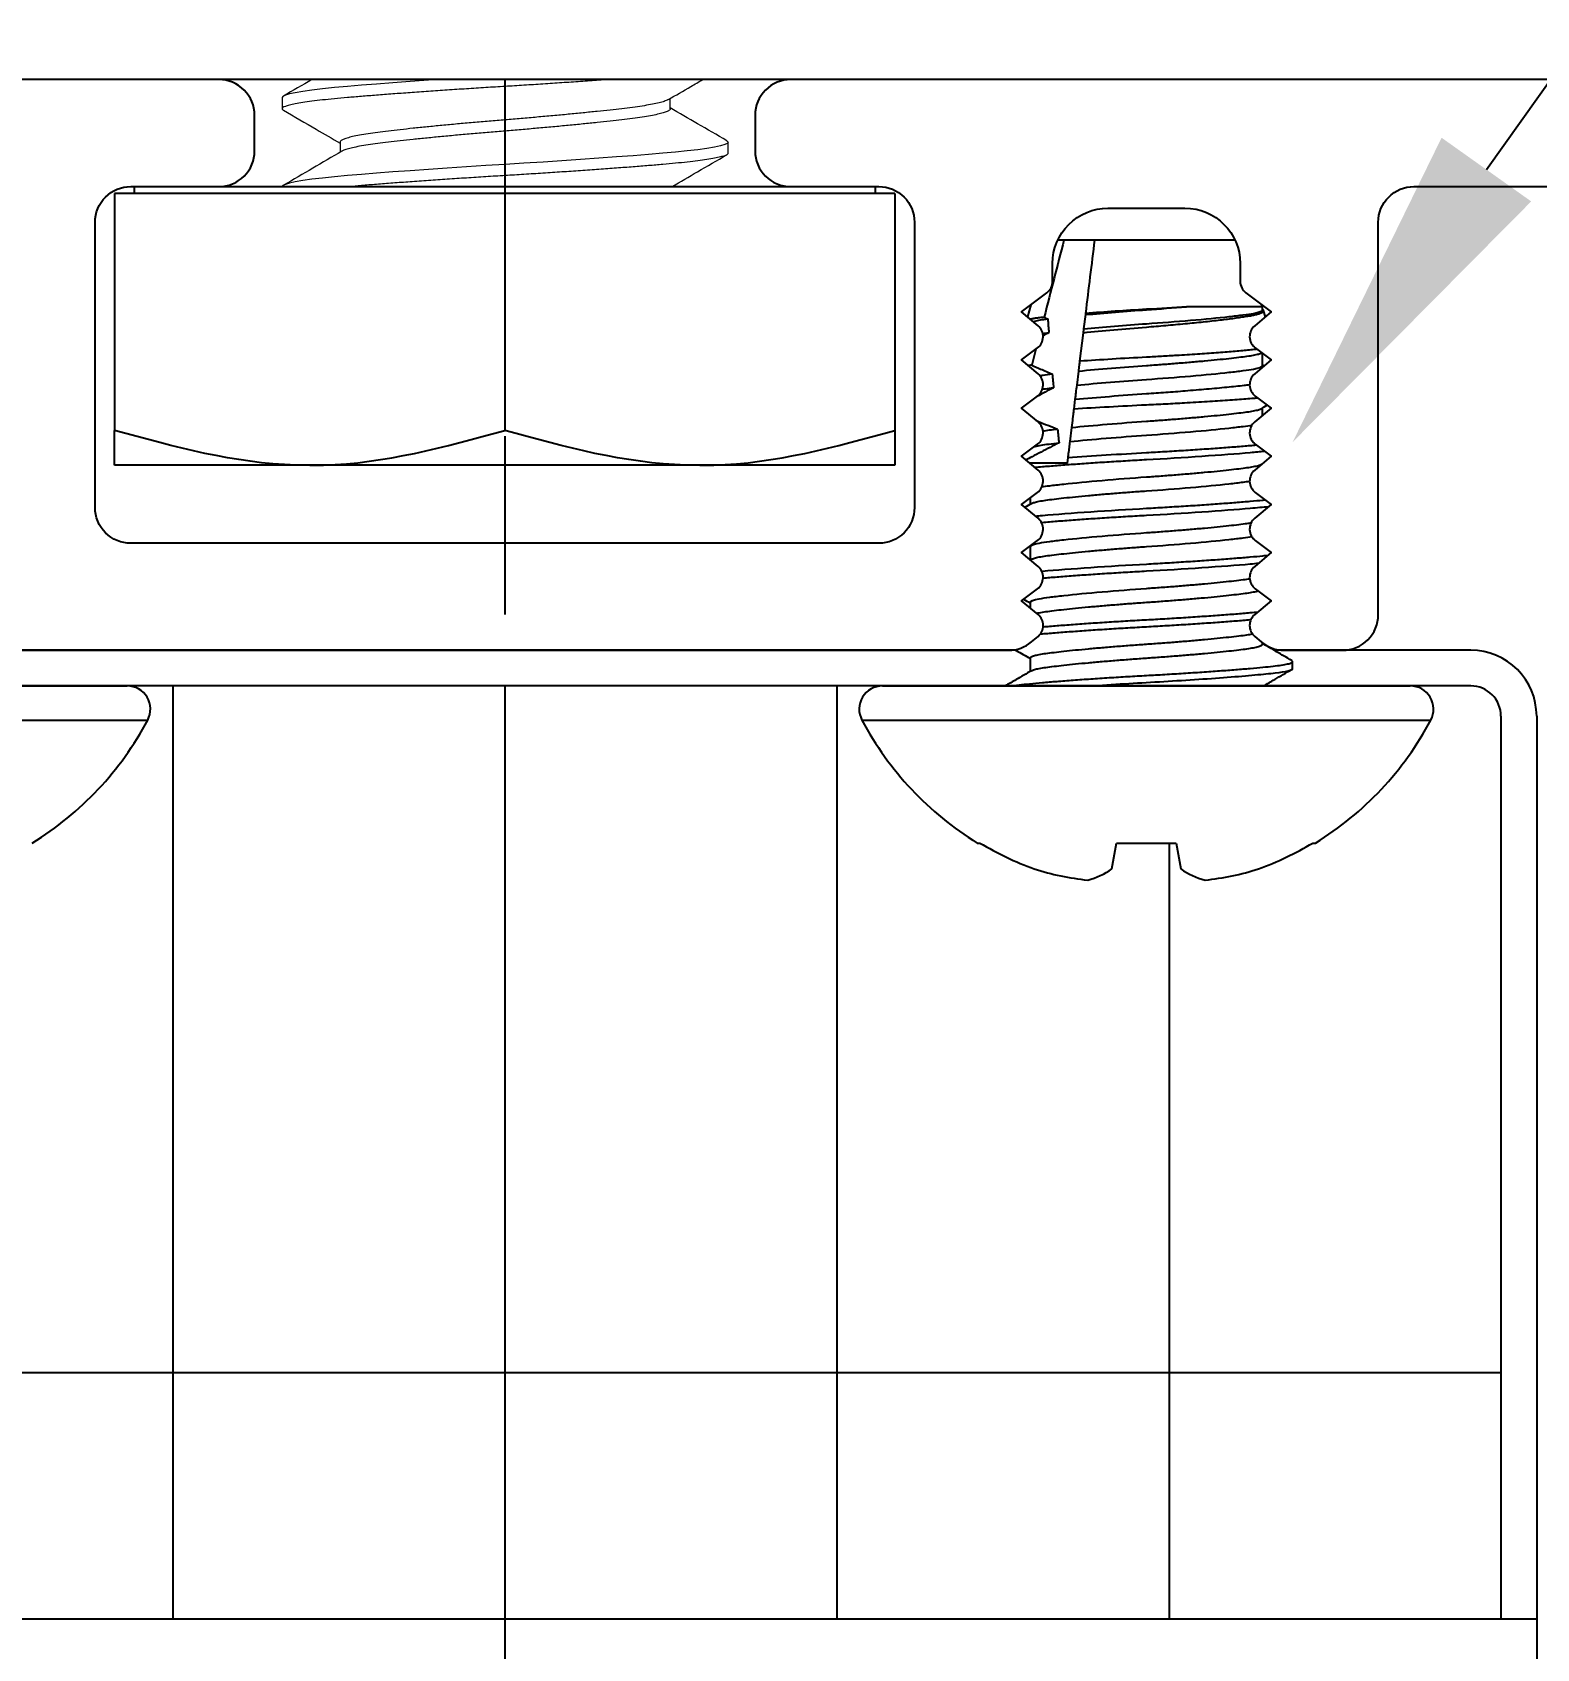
# Model space of a CAD drawing. Extents: x -5.7 to 6.1, y -1.2 to 8.2.
# Drawn here: x -0.265 to 0.578, y 2.747 to 3.653 of the extents above; entities that cross this region are included whole.
import ezdxf
from ezdxf import colors
from ezdxf.entities.mleader import LeaderData, LeaderLine
from ezdxf.math import Vec2, Vec3

# ---------------------------------------------------------------- set-up
doc = ezdxf.new("R2010")
doc.units = 0
doc.header["$LTSCALE"] = 0.5
doc.header["$MEASUREMENT"] = 0
doc.linetypes.add('PHANTOM', pattern=[0.5, 0.25, -0.05, 0.05, -0.05, 0.05, -0.05])
doc.linetypes.add('SLD-Solid', pattern=[0])
for name, color, linetype in [('Brackets', 181, 'CONTINUOUS'), ('Driver', 210, 'CONTINUOUS'), ('FAB DWG', 221, 'CONTINUOUS'), ('Hardware', 242, 'CONTINUOUS'), ('Housing', 150, 'CONTINUOUS')]:
    doc.layers.add(name, color=color, linetype=linetype)
doc.layers.add('Construction', color=60, linetype='PHANTOM', plot=False)
doc.styles.add('LSAD_Standard', font='arial.ttf')

msp = doc.modelspace()

# ---------------------------------------------------------------- linework, layer by layer
at = {"layer": 'Brackets', "linetype": 'Continuous', "transparency": 16777216}
msp.add_line((1.68, 3.62651), (-1.4322, 3.62651), dxfattribs=at)
at = {"layer": 'Construction', "ltscale": 0.5, "transparency": 16777216}
msp.add_line((0, 3.62651), (0, 0), dxfattribs=at)
at = {"layer": 'Driver', "transparency": 16777216}
for p, q in [((0.28647, 3.30651), (-0.28809, 3.30651)), ((0.5415, 3.30651), (0.43129, 3.30651)), ((0.5415, 3.28651), (-0.5415, 3.28651)), ((-0.1862, 3.28651), (-0.1862, 2.76321)), ((0, 3.28651), (0, 2.76321)), ((0.1862, 3.28651), (0.1862, 2.76321)), ((0.5585, 3.26951), (0.5585, 2.76321)), ((0.5785, 3.26951), (0.5785, 2.34351)), ((0.3724, 3.19839), (0.3724, 2.76321)), ((0.5585, 2.90121), (-0.5585, 2.90121)), ((0.5785, 2.76321), (-0.5785, 2.76321))]:
    msp.add_line(p, q, dxfattribs=at)
for radius in [0.037, 0.017]:
    msp.add_arc((0.5415, 3.26951), radius, 0, 90, dxfattribs=at)
at = {"layer": 'Hardware', "linetype": 'SLD-Solid', "lineweight": 15, "transparency": 16777216}
for p, q in [((-0.04286, 3.62614), (-0.05313, 3.62542)), ((-0.03752, 3.62651), (-0.04286, 3.62614)), ((-0.12439, 3.61708), (-0.12484, 3.61643)), ((-0.12302, 3.61776), (-0.12439, 3.61708)), ((-0.12071, 3.61846), (-0.12302, 3.61776)), ((-0.11747, 3.61917), (-0.12071, 3.61846)), ((-0.11325, 3.61989), (-0.11747, 3.61917)), ((-0.10813, 3.62062), (-0.11325, 3.61989)), ((-0.10219, 3.62133), (-0.10813, 3.62062)), ((-0.09553, 3.62202), (-0.10219, 3.62133)), ((-0.08823, 3.62268), (-0.09553, 3.62202)), ((-0.08042, 3.62333), (-0.08823, 3.62268)), ((-0.07191, 3.62401), (-0.08042, 3.62333)), ((-0.06279, 3.62471), (-0.07191, 3.62401)), ((-0.05313, 3.62542), (-0.06279, 3.62471)), ((-0.12484, 3.61643), (-0.12484, 3.61018)), ((-0.12484, 3.61643), (-0.12484, 3.61643)), ((0.09269, 3.61018), (0.09269, 3.61587)), ((-0.09236, 3.59143), (-0.09236, 3.58574)), ((0.12327, 3.59008), (0.12088, 3.58937)), ((0.12469, 3.59077), (0.12327, 3.59008)), ((0.12434, 3.59227), (0.12471, 3.59208)), ((0.12516, 3.59143), (0.12469, 3.59077)), ((0.12471, 3.59208), (0.12516, 3.59143)), ((0.12516, 3.58518), (0.12516, 3.59143)), ((0.03201, 3.58096), (0.02141, 3.58026)), ((0.04243, 3.58167), (0.03201, 3.58096)), ((0.05273, 3.58239), (0.04243, 3.58167)), ((0.0626, 3.58312), (0.05273, 3.58239)), ((0.07192, 3.58383), (0.0626, 3.58312)), ((0.08059, 3.58452), (0.07192, 3.58383)), ((0.08855, 3.58518), (0.08059, 3.58452)), ((0.09572, 3.58583), (0.08855, 3.58518)), ((0.10229, 3.58651), (0.09572, 3.58583)), ((0.10815, 3.58721), (0.10229, 3.58651)), ((0.11323, 3.58792), (0.10815, 3.58721)), ((0.11753, 3.58864), (0.11323, 3.58792)), ((0.12088, 3.58937), (0.11753, 3.58864)), ((-0.10219, 3.57133), (-0.10813, 3.57062)), ((-0.09553, 3.57202), (-0.10219, 3.57133)), ((-0.08823, 3.57268), (-0.09553, 3.57202)), ((-0.08042, 3.57333), (-0.08823, 3.57268)), ((-0.07191, 3.57401), (-0.08042, 3.57333)), ((-0.06279, 3.57471), (-0.07191, 3.57401)), ((-0.05313, 3.57542), (-0.06279, 3.57471)), ((-0.04286, 3.57614), (-0.05313, 3.57542)), ((-0.03226, 3.57687), (-0.04286, 3.57614)), ((-0.02148, 3.57758), (-0.03226, 3.57687)), ((-0.01063, 3.57827), (-0.02148, 3.57758)), ((0.00016, 3.57893), (-0.01063, 3.57827)), ((0.01075, 3.57958), (0.00016, 3.57893)), ((0.02141, 3.58026), (0.01075, 3.57958)), ((-0.12484, 3.56643), (-0.12484, 3.56643)), ((-0.12439, 3.56708), (-0.12479, 3.56651)), ((-0.12302, 3.56776), (-0.12439, 3.56708)), ((-0.12071, 3.56846), (-0.12302, 3.56776)), ((-0.11747, 3.56917), (-0.12071, 3.56846)), ((-0.11325, 3.56989), (-0.11747, 3.56917)), ((-0.10813, 3.57062), (-0.11325, 3.56989))]:
    msp.add_line(p, q, dxfattribs=at)
at = {"layer": 'Hardware', "linetype": 'Continuous', "lineweight": 25, "transparency": 16777216}
for p, q in [((-0.21875, 3.5626), (-0.21875, 3.42979)), ((0, 3.5626), (-0.21875, 3.5626)), ((-0.20781, 3.56651), (-0.20781, 3.5626)), ((-0.20781, 3.56651), (0.20781, 3.56651)), ((0, 3.5626), (0, 3.42979)), ((0.21875, 3.5626), (0, 3.5626)), ((0.20781, 3.5626), (0.20781, 3.56651)), ((0.21875, 3.5626), (0.21875, 3.42979)), ((0.31348, 3.53651), (0.31001, 3.53651)), ((0.33078, 3.53651), (0.31348, 3.53651)), ((0.40937, 3.53651), (0.33078, 3.53651)), ((0.2949, 3.50021), (0.293, 3.49351)), ((0.42477, 3.49917), (0.38225, 3.49917)), ((0.42477, 3.49917), (0.42448, 3.50021)), ((0.42477, 3.49745), (0.42477, 3.49917)), ((0.32468, 3.4868), (0.32565, 3.4947)), ((0.42638, 3.49351), (0.42535, 3.49712)), ((0.32244, 3.46857), (0.32441, 3.48458)), ((0.29777, 3.47537), (0.29546, 3.46638)), ((0.42477, 3.4662), (0.42477, 3.47299)), ((0.3208, 3.45517), (0.32177, 3.46308)), ((0.31915, 3.44175), (0.31983, 3.44729)), ((0.42477, 3.43816), (0.42477, 3.4424)), ((0.31691, 3.42353), (0.31788, 3.43144)), ((-0.10938, 3.41026), (-0.21875, 3.41026)), ((0.10937, 3.41026), (-0.10938, 3.41026)), ((0.21875, 3.41026), (0.10937, 3.41026)), ((0.31544, 3.41151), (0.29419, 3.41151)), ((0.31544, 3.41151), (0.31581, 3.41455)), ((0.2946, 3.39199), (0.2946, 3.38843)), ((0.2946, 3.36463), (0.2946, 3.35718)), ((0.2946, 3.33338), (0.2946, 3.33016)), ((0.42477, 3.30995), (0.42477, 3.31065)), ((0.2946, 3.30213), (0.2946, 3.29468)), ((0.44169, 3.29627), (0.44169, 3.30018)), ((-0.50764, 3.28651), (-0.21173, 3.28651)), ((0.21173, 3.28651), (0.50764, 3.28651)), ((-0.51916, 3.26734), (-0.20021, 3.26734)), ((0.20021, 3.26734), (0.51916, 3.26734)), ((0.26489, 3.19839), (0.26638, 3.19839)), ((0.34041, 3.18391), (0.34296, 3.19839)), ((0.34296, 3.19839), (0.37641, 3.19839)), ((0.37641, 3.19839), (0.37897, 3.18391)), ((0.453, 3.19839), (0.45449, 3.19839))]:
    msp.add_line(p, q, dxfattribs=at)
for centre, radius, start, end in [((-0.21173, 3.27346), 0.01304, 332.00623, 90), ((0.21173, 3.27346), 0.01304, 90, 207.99377), ((0.50764, 3.27346), 0.01304, 332.00623, 90), ((-0.35969, 3.35211), 0.1806, 301.6613, 332.00623), ((0.35969, 3.35211), 0.1806, 207.99377, 238.3387), ((0.35969, 3.35211), 0.1806, 301.6613, 332.00623), ((0.35924, 3.35436), 0.18152, 239.22905, 249.88131), ((0.36013, 3.35436), 0.18152, 290.11869, 300.77095), ((0.34275, 3.32794), 0.15118, 252.30821, 263.93895), ((0.31577, 3.21926), 0.04309, 284.80759, 304.86797), ((0.4036, 3.21926), 0.04309, 235.13203, 255.19241), ((0.37663, 3.32794), 0.15118, 276.06105, 287.69179)]:
    msp.add_arc(centre, radius, start, end, dxfattribs=at)
for start_param, end_param in [(5.267834, 5.285097), (5.338078, 5.356179), (5.412021, 5.431208)]:
    msp.add_ellipse((0.35969, 3.7719), major_axis=(0, -0.53008), ratio=0.122785, start_param=start_param, end_param=end_param, dxfattribs=at)
at = {"layer": 'Hardware', "linetype": 'SLD-Solid', "lineweight": 15, "transparency": 16777216}
for points, knots in [([(0.05775, 3.62651), (0.0561, 3.62639), (0.05109, 3.62602), (0.04256, 3.62542), (0.03207, 3.62471), (0.02147, 3.62401), (0.01081, 3.62333), (0.0001, 3.62268), (-0.01069, 3.62202), (-0.02154, 3.62133), (-0.03233, 3.62062), (-0.04292, 3.61989), (-0.05313, 3.61917), (-0.06285, 3.61846), (-0.07198, 3.61776), (-0.08048, 3.61708), (-0.08838, 3.61643), (-0.09568, 3.61577), (-0.10235, 3.61508), (-0.10828, 3.61437), (-0.1134, 3.61364), (-0.1176, 3.61292), (-0.12086, 3.61221), (-0.12316, 3.61151), (-0.12455, 3.61083), (-0.12495, 3.61017), (-0.12476, 3.60969), (-0.12415, 3.6094), (-0.12402, 3.60935)], [0.3360412, 0.3360412, 0.3360412, 0.3360412, 0.3498061, 0.3772268, 0.4041018, 0.4308178, 0.4572763, 0.4833841, 0.5099698, 0.5369173, 0.5641282, 0.5914981, 0.6189188, 0.6457938, 0.6725099, 0.6989683, 0.7250761, 0.7516618, 0.7786093, 0.8058202, 0.8331901, 0.8606109, 0.8874858, 0.9142019, 0.9406603, 0.9667681, 0.9933538, 1, 1, 1, 1]), ([(0.09169, 3.61529), (0.0959, 3.61775), (0.10231, 3.62149), (0.10873, 3.62522), (0.11094, 3.62651)], [0, 0, 0, 0, 0.386003, 0.5881312, 0.5881312, 0.5881312, 0.5881312]), ([(-0.12411, 3.60935), (-0.11797, 3.60578), (-0.10738, 3.59963), (-0.0968, 3.59346), (-0.09236, 3.59087)], [0, 0, 0, 0, 0.580128, 1, 1, 1, 1]), ([(0.09158, 3.61529), (0.09139, 3.61516), (0.09079, 3.61478), (0.08884, 3.61411), (0.08579, 3.61331), (0.08185, 3.61249), (0.07714, 3.6117), (0.07173, 3.61092), (0.06569, 3.61018), (0.05903, 3.60944), (0.05177, 3.60866), (0.04393, 3.60787), (0.03563, 3.60705), (0.02697, 3.60624), (0.0181, 3.60545), (0.00914, 3.60467), (0.00016, 3.60393), (-0.00881, 3.60319), (-0.01777, 3.60241), (-0.02665, 3.60162), (-0.0353, 3.6008), (-0.04361, 3.59999), (-0.05145, 3.5992), (-0.05871, 3.59842), (-0.06537, 3.59768), (-0.0714, 3.59694), (-0.07681, 3.59616), (-0.08153, 3.59537), (-0.08546, 3.59455), (-0.08855, 3.59374), (-0.09078, 3.59295), (-0.09201, 3.59217), (-0.09251, 3.59168), (-0.09236, 3.59143), (-0.09236, 3.59143)], [0, 0, 0, 0, 0.0158555, 0.0488743, 0.0820585, 0.1152427, 0.1482615, 0.1809544, 0.2131706, 0.2453868, 0.2780798, 0.3110986, 0.3442828, 0.377467, 0.4104857, 0.4431787, 0.4753949, 0.5076111, 0.540304, 0.5733228, 0.606507, 0.6396912, 0.67271, 0.705403, 0.7376192, 0.7698354, 0.8025283, 0.8355471, 0.8687313, 0.9019155, 0.9349343, 0.9676272, 0.9998434, 1, 1, 1, 1]), ([(0.09268, 3.61018), (0.09268, 3.61018), (0.09283, 3.60993), (0.09233, 3.60944), (0.0911, 3.60866), (0.08887, 3.60787), (0.08578, 3.60705), (0.08185, 3.60624), (0.07713, 3.60545), (0.07173, 3.60467), (0.06569, 3.60393), (0.05903, 3.60319), (0.05177, 3.60241), (0.04393, 3.60162), (0.03563, 3.6008), (0.02697, 3.59999), (0.0181, 3.5992), (0.00914, 3.59842), (0.00016, 3.59768), (-0.00881, 3.59694), (-0.01777, 3.59616), (-0.02665, 3.59537), (-0.0353, 3.59455), (-0.04361, 3.59374), (-0.05145, 3.59295), (-0.05871, 3.59217), (-0.06537, 3.59143), (-0.0714, 3.59069), (-0.07681, 3.58991), (-0.08152, 3.58912), (-0.08547, 3.5883), (-0.08852, 3.5875), (-0.09047, 3.58683), (-0.09107, 3.58644), (-0.09126, 3.58632)], [0, 0, 0, 0, 0.000177, 0.032388, 0.065076, 0.09809, 0.13127, 0.164449, 0.197463, 0.230151, 0.262363, 0.294574, 0.327263, 0.360277, 0.393456, 0.426635, 0.459649, 0.492338, 0.524549, 0.556761, 0.589449, 0.622463, 0.655642, 0.688822, 0.721836, 0.754524, 0.786736, 0.818947, 0.851635, 0.884649, 0.917829, 0.951008, 0.984022, 1, 1, 1, 1]), ([(0.12443, 3.59226), (0.11897, 3.59544), (0.10838, 3.60159), (0.0978, 3.60775), (0.09269, 3.61074)], [0, 0, 0, 0, 0.5162503, 1, 1, 1, 1]), ([(-0.09137, 3.58632), (-0.09682, 3.58314), (-0.10773, 3.57678), (-0.11865, 3.57044), (-0.12411, 3.56726)], [0, 0, 0, 0, 0.4995568, 1, 1, 1, 1]), ([(0.12516, 3.58518), (0.12507, 3.58496), (0.12489, 3.58452), (0.12342, 3.58383), (0.12104, 3.58312), (0.11768, 3.58239), (0.11341, 3.58167), (0.1083, 3.58096), (0.10244, 3.58026), (0.09587, 3.57958), (0.08861, 3.57893), (0.08066, 3.57827), (0.07198, 3.57758), (0.06266, 3.57687), (0.05279, 3.57614), (0.04256, 3.57542), (0.03207, 3.57471), (0.02147, 3.57401), (0.01081, 3.57333), (0.0001, 3.57268), (-0.01069, 3.57202), (-0.02154, 3.57133), (-0.03233, 3.57062), (-0.04292, 3.56989), (-0.05313, 3.56917), (-0.06285, 3.56846), (-0.07198, 3.56776), (-0.08015, 3.56711), (-0.0851, 3.5667), (-0.08733, 3.56651)], [0, 0, 0, 0, 0.026588, 0.0535378, 0.0807511, 0.1081233, 0.1355464, 0.1624237, 0.1891421, 0.2156028, 0.2417128, 0.2683008, 0.2952506, 0.3224639, 0.3498361, 0.3772592, 0.4041365, 0.4308549, 0.4573156, 0.4834256, 0.5100136, 0.5369634, 0.5641767, 0.5915489, 0.618972, 0.6458493, 0.6725677, 0.6990284, 0.7220241, 0.7220241, 0.7220241, 0.7220241]), ([(0.09377, 3.56651), (0.09853, 3.56928), (0.10874, 3.57523), (0.11896, 3.58117), (0.12442, 3.58434)], [0.0638885, 0.0638885, 0.0638885, 0.0638885, 0.4995527, 1, 1, 1, 1])]:
    msp.add_open_spline(points, degree=3, knots=knots, dxfattribs=at)
msp.add_open_spline([(-0.1082, 3.62651), (-0.11351, 3.62342), (-0.11881, 3.62034), (-0.12411, 3.61726)], degree=3, dxfattribs=at)
at = {"layer": 'Hardware', "linetype": 'Continuous', "lineweight": 25, "transparency": 16777216}
for points in [[(0.31348, 3.53651), (0.30977, 3.5221), (0.30606, 3.50768), (0.30236, 3.49327)], [(0.32573, 3.49538), (0.32742, 3.50909), (0.3291, 3.5228), (0.33078, 3.53651)], [(0.38225, 3.49917), (0.375, 3.49864), (0.36748, 3.49815), (0.35969, 3.49769)], [(0.35969, 3.49745), (0.36709, 3.49796), (0.37485, 3.49855), (0.38225, 3.49917)], [(0.30236, 3.49327), (0.30304, 3.49297), (0.30371, 3.49268), (0.30439, 3.49238)], [(0.32565, 3.4947), (0.32568, 3.49493), (0.32571, 3.49515), (0.32573, 3.49538)], [(0.3016, 3.48417), (0.30265, 3.48433), (0.30382, 3.48449), (0.30499, 3.48465)], [(0.30499, 3.48465), (0.30392, 3.48407), (0.30285, 3.48349), (0.30178, 3.48291)], [(0.32441, 3.48458), (0.3245, 3.48533), (0.32459, 3.48607), (0.32468, 3.4868)], [(0.42417, 3.4733), (0.42421, 3.47332), (0.42424, 3.47334), (0.42428, 3.47336)], [(0.29546, 3.46638), (0.29477, 3.4663), (0.29409, 3.46623), (0.29342, 3.46615)], [(0.42575, 3.46598), (0.42542, 3.46617), (0.4251, 3.46636), (0.42477, 3.46655)], [(0.30763, 3.45373), (0.30452, 3.4521), (0.30142, 3.45046), (0.29833, 3.4488)], [(0.31983, 3.44729), (0.33195, 3.44837), (0.34575, 3.44945), (0.35969, 3.4504)], [(0.42417, 3.44205), (0.42527, 3.44269), (0.42636, 3.44333), (0.42746, 3.44397)], [(0.30172, 3.4295), (0.30394, 3.42985), (0.30665, 3.43019), (0.30989, 3.43057)], [(0.42417, 3.4108), (0.42436, 3.41091), (0.42455, 3.41102), (0.42473, 3.41113)], [(0.2952, 3.38878), (0.294, 3.38808), (0.2928, 3.38738), (0.2916, 3.38668)], [(0.29407, 3.36459), (0.29425, 3.36448), (0.29442, 3.36438), (0.2946, 3.36428)], [(0.2952, 3.35753), (0.295, 3.35741), (0.29479, 3.35729), (0.29459, 3.35717)], [(0.29089, 3.33519), (0.29213, 3.33447), (0.29336, 3.33375), (0.2946, 3.33303)]]:
    msp.add_open_spline(points, degree=3, dxfattribs=at)
for points, knots in [([(0.30236, 3.49327), (0.30149, 3.49317), (0.29974, 3.49296), (0.29753, 3.49265), (0.29587, 3.49235), (0.29501, 3.49216), (0.29469, 3.49209)], [0, 0, 0, 0, 0.1122441, 0.2244892, 0.339488, 0.4171193, 0.4171193, 0.4171193, 0.4171193]), ([(0.29623, 3.49079), (0.29652, 3.49089), (0.29684, 3.49099), (0.29888, 3.49155), (0.30132, 3.49197), (0.30439, 3.49238)], [0.3953488, 0.3953488, 0.3953488, 0.3953488, 0.5, 0.5, 1, 1, 1, 1]), ([(0.32565, 3.4947), (0.33085, 3.49519), (0.33652, 3.49568), (0.34809, 3.49661), (0.35399, 3.49705), (0.35969, 3.49745)], [0, 0, 0, 0, 0.5, 0.5, 1, 1, 1, 1]), ([(0.35969, 3.49769), (0.35371, 3.49733), (0.34786, 3.49696), (0.3364, 3.49618), (0.33085, 3.49578), (0.32573, 3.49538)], [0, 0, 0, 0, 0.5, 0.5, 1, 1, 1, 1]), ([(0.35969, 3.48777), (0.36151, 3.48791), (0.36515, 3.4882), (0.37061, 3.48867), (0.37603, 3.48915), (0.38139, 3.48965), (0.38658, 3.49016), (0.39163, 3.49068), (0.39648, 3.49121), (0.40106, 3.49174), (0.40529, 3.49226), (0.4092, 3.49277), (0.41277, 3.49327), (0.41595, 3.49376), (0.41868, 3.49422), (0.42098, 3.4947), (0.42283, 3.49521), (0.42418, 3.49573), (0.42505, 3.49624), (0.42543, 3.49677), (0.42538, 3.49728), (0.42497, 3.49761), (0.42477, 3.49777)], [0, 0, 0, 0, 0.048648, 0.0972962, 0.1472754, 0.1972547, 0.2473158, 0.2973769, 0.3488876, 0.4003983, 0.4505383, 0.5006782, 0.5522771, 0.6038759, 0.6539802, 0.7040826, 0.7557158, 0.807349, 0.8562902, 0.9052315, 0.9556005, 1, 1, 1, 1]), ([(0.35969, 3.48963), (0.36782, 3.4902), (0.37639, 3.49085), (0.39245, 3.49223), (0.39989, 3.49295), (0.40893, 3.49394), (0.4116, 3.49426), (0.41618, 3.49485), (0.4181, 3.49512), (0.42296, 3.49605), (0.42477, 3.49675), (0.42477, 3.49745)], [0, 0, 0, 0, 0.25, 0.25, 0.5, 0.5, 0.625, 0.625, 0.75, 0.75, 1, 1, 1, 1]), ([(0.32441, 3.48458), (0.32979, 3.48514), (0.33545, 3.48568), (0.34734, 3.48676), (0.35351, 3.48728), (0.35969, 3.48777)], [0, 0, 0, 0, 0.5, 0.5, 1, 1, 1, 1]), ([(0.32468, 3.4868), (0.32998, 3.4873), (0.3358, 3.48781), (0.34772, 3.48877), (0.35382, 3.48923), (0.35969, 3.48963)], [0, 0, 0, 0, 0.5, 0.5, 1, 1, 1, 1]), ([(0.42172, 3.47529), (0.42112, 3.47522), (0.41945, 3.47504), (0.41646, 3.47475), (0.41263, 3.47439), (0.40842, 3.47403), (0.40383, 3.47366), (0.39889, 3.47328), (0.3937, 3.47291), (0.38825, 3.47253), (0.38252, 3.47216), (0.37585, 3.47175), (0.36823, 3.4713), (0.36255, 3.47099), (0.35969, 3.47083)], [0.3338603, 0.3338603, 0.3338603, 0.3338603, 0.3661373, 0.419958, 0.4726258, 0.5252936, 0.5794574, 0.6336212, 0.686859, 0.7400967, 0.7948807, 0.8496647, 0.9243125, 1, 1, 1, 1]), ([(0.35969, 3.4662), (0.36244, 3.46639), (0.36802, 3.46679), (0.37634, 3.46743), (0.38452, 3.4681), (0.39233, 3.4688), (0.39955, 3.46949), (0.40602, 3.47017), (0.41158, 3.47081), (0.41621, 3.4714), (0.4199, 3.47199), (0.42271, 3.47263), (0.42368, 3.47308), (0.42417, 3.4733)], [0, 0, 0, 0, 0.088438, 0.179212, 0.271613, 0.364849, 0.458086, 0.550487, 0.641261, 0.729699, 0.818137, 0.90891, 1, 1, 1, 1]), ([(0.29546, 3.46638), (0.29709, 3.46565), (0.29872, 3.46492), (0.30036, 3.46421), (0.30254, 3.46327), (0.30473, 3.46235), (0.30693, 3.46146)], [0.0000446368, 0.0000446368, 0.0000446368, 0.0000446368, 0.0001810115, 0.0001810115, 0.0001810115, 0.000362095, 0.000362095, 0.000362095, 0.000362095]), ([(0.32177, 3.46308), (0.3219, 3.46418), (0.32204, 3.46529), (0.32218, 3.46641), (0.32226, 3.46712), (0.32235, 3.46785), (0.32244, 3.46857)], [0, 0, 0, 0, 0.0001874354, 0.0001874354, 0.0001874354, 0.0003074882, 0.0003074882, 0.0003074882, 0.0003074882]), ([(0.32177, 3.46308), (0.32735, 3.46363), (0.33361, 3.46419), (0.34658, 3.46525), (0.35327, 3.46575), (0.35969, 3.4662)], [0, 0, 0, 0, 0.5, 0.5, 1, 1, 1, 1]), ([(0.35969, 3.47083), (0.35315, 3.47049), (0.34673, 3.47012), (0.33412, 3.46935), (0.32807, 3.46896), (0.32244, 3.46857)], [0, 0, 0, 0, 0.5, 0.5, 1, 1, 1, 1]), ([(0.35969, 3.45838), (0.36782, 3.45895), (0.37639, 3.4596), (0.39245, 3.46098), (0.39989, 3.4617), (0.40893, 3.46269), (0.4116, 3.46301), (0.41618, 3.4636), (0.4181, 3.46387), (0.42296, 3.4648), (0.42477, 3.4655), (0.42477, 3.4662)], [0, 0, 0, 0, 0.25, 0.25, 0.5, 0.5, 0.625, 0.625, 0.75, 0.75, 1, 1, 1, 1]), ([(0.29999, 3.46046), (0.30055, 3.46056), (0.30114, 3.46066), (0.30328, 3.46099), (0.30498, 3.46122), (0.30693, 3.46146)], [0.6453221, 0.6453221, 0.6453221, 0.6453221, 0.75, 0.75, 1, 1, 1, 1]), ([(0.30139, 3.45288), (0.30194, 3.45297), (0.30381, 3.45326), (0.30607, 3.45354), (0.30763, 3.45373)], [0.6400322, 0.6400322, 0.6400322, 0.6400322, 0.7529688, 1, 1, 1, 1]), ([(0.31983, 3.44729), (0.31988, 3.44769), (0.31993, 3.44808), (0.31998, 3.44848), (0.32007, 3.44927), (0.32017, 3.45005), (0.32026, 3.45082), (0.32045, 3.45231), (0.32063, 3.45377), (0.3208, 3.45517)], [0.0000695081, 0.0000695081, 0.0000695081, 0.0000695081, 0.0001386637, 0.0001386637, 0.0001386637, 0.0002773283, 0.0002773283, 0.0002773283, 0.0005446923, 0.0005446923, 0.0005446923, 0.0005446923]), ([(0.3208, 3.45517), (0.32646, 3.45573), (0.33287, 3.45631), (0.34619, 3.45741), (0.35308, 3.45792), (0.35969, 3.45838)], [0, 0, 0, 0, 0.5, 0.5, 1, 1, 1, 1]), ([(0.35969, 3.4504), (0.36333, 3.45065), (0.36882, 3.45104), (0.37604, 3.45159), (0.38172, 3.45204), (0.38755, 3.45252), (0.39353, 3.45304), (0.3993, 3.45357), (0.40479, 3.45409), (0.40989, 3.45462), (0.41412, 3.45507), (0.41659, 3.45536), (0.41758, 3.45547)], [0, 0, 0, 0, 0.0834251, 0.1260067, 0.1685884, 0.2182514, 0.2679144, 0.3190165, 0.3701187, 0.4198424, 0.4695662, 0.50449, 0.50449, 0.50449, 0.50449]), ([(0.42226, 3.44788), (0.42151, 3.44781), (0.41936, 3.44763), (0.41552, 3.44733), (0.41059, 3.44696), (0.40527, 3.44658), (0.39966, 3.44621), (0.39373, 3.44583), (0.3875, 3.44546), (0.37979, 3.44501), (0.3705, 3.44451), (0.36331, 3.44416), (0.35969, 3.44398)], [0.421559, 0.421559, 0.421559, 0.421559, 0.4512196, 0.5038226, 0.5579182, 0.6120137, 0.6652134, 0.718413, 0.7731576, 0.8279021, 0.9131695, 1, 1, 1, 1]), ([(0.29794, 3.43536), (0.29834, 3.43519), (0.29874, 3.43502), (0.29915, 3.43485), (0.3027, 3.43335), (0.30628, 3.43192), (0.30989, 3.43057)], [0.0002605159, 0.0002605159, 0.0002605159, 0.0002605159, 0.000293784, 0.000293784, 0.000293784, 0.000587968, 0.000587968, 0.000587968, 0.000587968]), ([(0.31788, 3.43144), (0.31809, 3.43315), (0.31831, 3.43491), (0.31853, 3.4367), (0.31864, 3.43759), (0.31875, 3.4385), (0.31886, 3.4394), (0.31896, 3.44018), (0.31905, 3.44096), (0.31915, 3.44175)], [0, 0, 0, 0, 0.0003045363, 0.0003045363, 0.0003045363, 0.0004568481, 0.0004568481, 0.0004568481, 0.000587397, 0.000587397, 0.000587397, 0.000587397]), ([(0.35969, 3.44398), (0.35257, 3.44364), (0.3456, 3.44328), (0.33194, 3.44253), (0.32528, 3.44214), (0.31915, 3.44175)], [0, 0, 0, 0, 0.5, 0.5, 1, 1, 1, 1]), ([(0.35969, 3.43495), (0.36244, 3.43514), (0.36802, 3.43554), (0.37634, 3.43618), (0.38452, 3.43685), (0.39233, 3.43755), (0.39955, 3.43824), (0.40602, 3.43892), (0.41158, 3.43956), (0.41621, 3.44015), (0.4199, 3.44074), (0.42271, 3.44138), (0.42368, 3.44183), (0.42417, 3.44205)], [0, 0, 0, 0, 0.088435, 0.179206, 0.271603, 0.364837, 0.458071, 0.550469, 0.641239, 0.729674, 0.818109, 0.90888, 1, 1, 1, 1]), ([(-0.21875, 3.41026), (-0.21875, 3.41275), (-0.21875, 3.41588), (-0.21875, 3.42741), (-0.21875, 3.42979)], [0, 0, 0, 0, 0.793544, 1, 1, 1, 1]), ([(-0.10938, 3.41026), (-0.11197, 3.41028), (-0.1489, 3.41055), (-0.1851, 3.42052), (-0.21875, 3.42979)], [0, 0, 0, 0, 0.070207, 1, 1, 1, 1]), ([(-0.10938, 3.41026), (-0.10678, 3.41028), (-0.06985, 3.41055), (-0.03365, 3.42052), (0, 3.42979)], [0, 0, 0, 0, 0.070207, 1, 1, 1, 1]), ([(0.10937, 3.41026), (0.10678, 3.41028), (0.06985, 3.41055), (0.03365, 3.42052), (0, 3.42979)], [0, 0, 0, 0, 0.0702067, 1, 1, 1, 1]), ([(0.10937, 3.41026), (0.11197, 3.41028), (0.1489, 3.41055), (0.1851, 3.42052), (0.21875, 3.42979)], [0, 0, 0, 0, 0.0702067, 1, 1, 1, 1]), ([(0.21875, 3.42979), (0.21875, 3.42741), (0.21875, 3.41588), (0.21875, 3.41275), (0.21875, 3.41026)], [0, 0, 0, 0, 0.2064563, 1, 1, 1, 1]), ([(0.31691, 3.42353), (0.32282, 3.42414), (0.3298, 3.42479), (0.34455, 3.42603), (0.3523, 3.42662), (0.35969, 3.42713)], [0, 0, 0, 0, 0.5, 0.5, 1, 1, 1, 1]), ([(0.31788, 3.43144), (0.32374, 3.43204), (0.33058, 3.43267), (0.34498, 3.43388), (0.3525, 3.43445), (0.35969, 3.43495)], [0, 0, 0, 0, 0.5, 0.5, 1, 1, 1, 1]), ([(0.35969, 3.42713), (0.36782, 3.4277), (0.37639, 3.42835), (0.39245, 3.42973), (0.39989, 3.43045), (0.40893, 3.43144), (0.4116, 3.43176), (0.4158, 3.4323), (0.41745, 3.43253), (0.41889, 3.43278)], [0, 0, 0, 0, 0.25, 0.25, 0.5, 0.5, 0.625, 0.625, 0.7292985, 0.7292985, 0.7292985, 0.7292985]), ([(0.31071, 3.42285), (0.30733, 3.42115), (0.30397, 3.41941), (0.30062, 3.41766), (0.29894, 3.41679), (0.29727, 3.41591), (0.29559, 3.41503), (0.29445, 3.41442), (0.29331, 3.41381), (0.29216, 3.41321)], [0, 0, 0, 0, 0.0002885862, 0.0002885862, 0.0002885862, 0.0004328977, 0.0004328977, 0.0004328977, 0.0005316664, 0.0005316664, 0.0005316664, 0.0005316664]), ([(0.29686, 3.42069), (0.29703, 3.42074), (0.29814, 3.42102), (0.30048, 3.42153), (0.30494, 3.42216), (0.30877, 3.42262), (0.31071, 3.42285)], [0.2242875, 0.2242875, 0.2242875, 0.2242875, 0.2714058, 0.5169233, 0.7561037, 1, 1, 1, 1]), ([(0.31581, 3.41455), (0.31591, 3.41533), (0.316, 3.4161), (0.31609, 3.41686), (0.31624, 3.41803), (0.31638, 3.41917), (0.31651, 3.42028), (0.31665, 3.4214), (0.31678, 3.42248), (0.31691, 3.42353)], [0, 0, 0, 0, 0.0001386643, 0.0001386643, 0.0001386643, 0.0003506124, 0.0003506124, 0.0003506124, 0.0005626753, 0.0005626753, 0.0005626753, 0.0005626753]), ([(0.31581, 3.41455), (0.32247, 3.41505), (0.32976, 3.41555), (0.3447, 3.41651), (0.35233, 3.41696), (0.35969, 3.41737)], [0, 0, 0, 0, 0.5, 0.5, 1, 1, 1, 1]), ([(0.35969, 3.41737), (0.36316, 3.41756), (0.37019, 3.41796), (0.38067, 3.4186), (0.39097, 3.41928), (0.40081, 3.41997), (0.40991, 3.42067), (0.4166, 3.42122), (0.42018, 3.42154), (0.42126, 3.42164)], [0, 0, 0, 0, 0.0755779, 0.1531431, 0.2320928, 0.3117535, 0.3914142, 0.4703638, 0.5057134, 0.5057134, 0.5057134, 0.5057134]), ([(0.35969, 3.41346), (0.36994, 3.41402), (0.38073, 3.41468), (0.40097, 3.41606), (0.41034, 3.41677), (0.42084, 3.41769), (0.42349, 3.41793), (0.42586, 3.41817)], [0, 0, 0, 0, 0.25, 0.25, 0.5, 0.5, 0.5955541, 0.5955541, 0.5955541, 0.5955541]), ([(0.29707, 3.40909), (0.29846, 3.40922), (0.30237, 3.40957), (0.30946, 3.41016), (0.31856, 3.41086), (0.3284, 3.41155), (0.3387, 3.41223), (0.34919, 3.41287), (0.35622, 3.41327), (0.35969, 3.41346)], [0.4825929, 0.4825929, 0.4825929, 0.4825929, 0.5296362, 0.6085858, 0.6882465, 0.7679072, 0.8468569, 0.9244221, 1, 1, 1, 1]), ([(0.35969, 3.4037), (0.36244, 3.40389), (0.36802, 3.40429), (0.37634, 3.40493), (0.38452, 3.4056), (0.39233, 3.4063), (0.39955, 3.40699), (0.40602, 3.40767), (0.41158, 3.40831), (0.41621, 3.4089), (0.4199, 3.40949), (0.42271, 3.41013), (0.42368, 3.41058), (0.42417, 3.4108)], [0, 0, 0, 0, 0.088435, 0.179204, 0.271602, 0.364835, 0.458068, 0.550465, 0.641235, 0.729669, 0.818104, 0.908874, 1, 1, 1, 1]), ([(0.30111, 3.39815), (0.30239, 3.39836), (0.30384, 3.39856), (0.30777, 3.39907), (0.31044, 3.39939), (0.31948, 3.40038), (0.32692, 3.4011), (0.34298, 3.40247), (0.35155, 3.40313), (0.35969, 3.4037)], [0.285419, 0.285419, 0.285419, 0.285419, 0.375, 0.375, 0.5, 0.5, 0.75, 0.75, 1, 1, 1, 1]), ([(0.35969, 3.39588), (0.36782, 3.39645), (0.37639, 3.3971), (0.39245, 3.39848), (0.39989, 3.3992), (0.40893, 3.40019), (0.4116, 3.40051), (0.41525, 3.40098), (0.41647, 3.40115), (0.41758, 3.40132)], [0, 0, 0, 0, 0.25, 0.25, 0.5, 0.5, 0.625, 0.625, 0.6989679, 0.6989679, 0.6989679, 0.6989679]), ([(0.29521, 3.38877), (0.29569, 3.389), (0.29666, 3.38944), (0.29947, 3.39008), (0.30317, 3.39067), (0.3078, 3.39126), (0.31336, 3.39191), (0.31982, 3.39258), (0.32705, 3.39328), (0.33486, 3.39397), (0.34303, 3.39465), (0.35135, 3.39529), (0.35693, 3.39569), (0.35969, 3.39588)], [0, 0, 0, 0, 0.091126, 0.181896, 0.270331, 0.358765, 0.449535, 0.541932, 0.635165, 0.728398, 0.820796, 0.911565, 1, 1, 1, 1]), ([(0.35969, 3.38612), (0.36316, 3.38631), (0.37019, 3.38671), (0.38067, 3.38735), (0.39097, 3.38803), (0.40081, 3.38872), (0.40991, 3.38942), (0.41806, 3.39009), (0.42327, 3.39057), (0.42583, 3.39082), (0.42627, 3.39086)], [0, 0, 0, 0, 0.0755779, 0.1531431, 0.2320928, 0.3117535, 0.3914142, 0.4703638, 0.5479291, 0.5641411, 0.5641411, 0.5641411, 0.5641411]), ([(0.29744, 3.38178), (0.29871, 3.3819), (0.30005, 3.38202), (0.30904, 3.3828), (0.31841, 3.38352), (0.33864, 3.3849), (0.34944, 3.38555), (0.35969, 3.38612)], [0.4541132, 0.4541132, 0.4541132, 0.4541132, 0.5, 0.5, 0.75, 0.75, 1, 1, 1, 1]), ([(0.30084, 3.37818), (0.30104, 3.3782), (0.30378, 3.37844), (0.30946, 3.37891), (0.31856, 3.37961), (0.3284, 3.3803), (0.3387, 3.38098), (0.34919, 3.38162), (0.35622, 3.38202), (0.35969, 3.38221)], [0.523412, 0.523412, 0.523412, 0.523412, 0.5296362, 0.6085858, 0.6882465, 0.7679072, 0.8468569, 0.9244221, 1, 1, 1, 1]), ([(0.35969, 3.38221), (0.36994, 3.38277), (0.38073, 3.38343), (0.40097, 3.38481), (0.41034, 3.38552), (0.42173, 3.38652), (0.4251, 3.38683), (0.42811, 3.38714), (0.42823, 3.38716), (0.42836, 3.38717)], [0, 0, 0, 0, 0.25, 0.25, 0.5, 0.5, 0.625, 0.625, 0.6305108, 0.6305108, 0.6305108, 0.6305108]), ([(0.2946, 3.36463), (0.2946, 3.36533), (0.29642, 3.36603), (0.30127, 3.36695), (0.30319, 3.36723), (0.30777, 3.36782), (0.31044, 3.36814), (0.31948, 3.36913), (0.32692, 3.36985), (0.34298, 3.37122), (0.35155, 3.37188), (0.35969, 3.37245)], [0, 0, 0, 0, 0.25, 0.25, 0.375, 0.375, 0.5, 0.5, 0.75, 0.75, 1, 1, 1, 1]), ([(0.35969, 3.37245), (0.36244, 3.37264), (0.36802, 3.37304), (0.37634, 3.37368), (0.38452, 3.37435), (0.39233, 3.37505), (0.39955, 3.37574), (0.40602, 3.37642), (0.41158, 3.37706), (0.41563, 3.37758), (0.41771, 3.3779), (0.41845, 3.37802)], [0, 0, 0, 0, 0.0884346, 0.1792045, 0.2716016, 0.3648347, 0.4580677, 0.5504648, 0.6412347, 0.7296693, 0.784885, 0.784885, 0.784885, 0.784885]), ([(0.29521, 3.35752), (0.29569, 3.35775), (0.29666, 3.35819), (0.29947, 3.35883), (0.30317, 3.35942), (0.3078, 3.36001), (0.31336, 3.36066), (0.31982, 3.36133), (0.32705, 3.36203), (0.33486, 3.36272), (0.34303, 3.3634), (0.35135, 3.36404), (0.35693, 3.36444), (0.35969, 3.36463)], [0, 0, 0, 0, 0.091126, 0.181896, 0.270331, 0.358765, 0.449535, 0.541932, 0.635165, 0.728398, 0.820796, 0.911565, 1, 1, 1, 1]), ([(0.35969, 3.36463), (0.36782, 3.3652), (0.37639, 3.36585), (0.39245, 3.36723), (0.39989, 3.36795), (0.40893, 3.36894), (0.4116, 3.36926), (0.41573, 3.36979), (0.41734, 3.37002), (0.41874, 3.37026)], [0, 0, 0, 0, 0.25, 0.25, 0.5, 0.5, 0.625, 0.625, 0.7255891, 0.7255891, 0.7255891, 0.7255891]), ([(0.30101, 3.35085), (0.30115, 3.35087), (0.3013, 3.35088), (0.30904, 3.35155), (0.31841, 3.35227), (0.33864, 3.35365), (0.34944, 3.3543), (0.35969, 3.35487)], [0.4952282, 0.4952282, 0.4952282, 0.4952282, 0.5, 0.5, 0.75, 0.75, 1, 1, 1, 1]), ([(0.35969, 3.35487), (0.36316, 3.35506), (0.37019, 3.35546), (0.38067, 3.3561), (0.39097, 3.35678), (0.40081, 3.35747), (0.40991, 3.35817), (0.41806, 3.35884), (0.42389, 3.35938), (0.42695, 3.35968), (0.42789, 3.35977)], [0, 0, 0, 0, 0.0755779, 0.1531431, 0.2320928, 0.3117535, 0.3914142, 0.4703638, 0.5479291, 0.5848033, 0.5848033, 0.5848033, 0.5848033]), ([(0.35969, 3.35096), (0.36994, 3.35152), (0.38073, 3.35218), (0.40097, 3.35356), (0.41034, 3.35427), (0.41958, 3.35508), (0.42114, 3.35522), (0.42262, 3.35536)], [0, 0, 0, 0, 0.25, 0.25, 0.5, 0.5, 0.5541633, 0.5541633, 0.5541633, 0.5541633]), ([(0.30178, 3.34702), (0.30424, 3.34723), (0.30959, 3.34767), (0.31856, 3.34836), (0.3284, 3.34905), (0.3387, 3.34973), (0.34919, 3.35037), (0.35622, 3.35077), (0.35969, 3.35096)], [0.533172, 0.533172, 0.533172, 0.533172, 0.6085858, 0.6882465, 0.7679072, 0.8468569, 0.9244221, 1, 1, 1, 1]), ([(0.35969, 3.3412), (0.36244, 3.34139), (0.36802, 3.34179), (0.37634, 3.34243), (0.38452, 3.3431), (0.39233, 3.3438), (0.39955, 3.34449), (0.40602, 3.34517), (0.41158, 3.34581), (0.41528, 3.34629), (0.41712, 3.34656), (0.41762, 3.34664)], [0, 0, 0, 0, 0.0884346, 0.1792045, 0.2716016, 0.3648347, 0.4580677, 0.5504648, 0.6412347, 0.7296693, 0.7647627, 0.7647627, 0.7647627, 0.7647627]), ([(0.2946, 3.33338), (0.2946, 3.33408), (0.29642, 3.33478), (0.30127, 3.3357), (0.30319, 3.33598), (0.30777, 3.33657), (0.31044, 3.33689), (0.31948, 3.33788), (0.32692, 3.3386), (0.34298, 3.33997), (0.35155, 3.34063), (0.35969, 3.3412)], [0, 0, 0, 0, 0.25, 0.25, 0.375, 0.375, 0.5, 0.5, 0.75, 0.75, 1, 1, 1, 1]), ([(0.29807, 3.32725), (0.29855, 3.32736), (0.30007, 3.32768), (0.30317, 3.32817), (0.3078, 3.32876), (0.31336, 3.32941), (0.31982, 3.33008), (0.32705, 3.33078), (0.33486, 3.33147), (0.34303, 3.33215), (0.35135, 3.33279), (0.35969, 3.33338), (0.36802, 3.33397), (0.37634, 3.33462), (0.38452, 3.33529), (0.39233, 3.33599), (0.39955, 3.33668), (0.40602, 3.33736), (0.41158, 3.338), (0.4162, 3.33859), (0.41986, 3.33917), (0.42164, 3.33959), (0.42238, 3.33979)], [0.0642038, 0.0642038, 0.0642038, 0.0642038, 0.0868445, 0.1290667, 0.1712889, 0.2146261, 0.2587402, 0.3032533, 0.3477665, 0.3918806, 0.4352178, 0.47744, 0.5196622, 0.5629994, 0.6071135, 0.6516267, 0.6961399, 0.7402539, 0.7835911, 0.8258133, 0.8680356, 0.9094282, 0.9094282, 0.9094282, 0.9094282]), ([(0.30176, 3.31967), (0.30422, 3.31988), (0.30959, 3.32033), (0.31856, 3.32101), (0.3284, 3.32171), (0.3387, 3.32238), (0.34919, 3.32303), (0.35969, 3.32362), (0.37019, 3.32421), (0.38067, 3.32485), (0.39097, 3.32553), (0.40081, 3.32622), (0.40991, 3.32692), (0.41695, 3.3275), (0.42081, 3.32785), (0.42216, 3.32797)], [0.241924, 0.241924, 0.241924, 0.241924, 0.2810197, 0.3221825, 0.3633452, 0.4041406, 0.4442206, 0.4832737, 0.5223268, 0.5624068, 0.6032021, 0.6443649, 0.6855277, 0.7263231, 0.7497942, 0.7497942, 0.7497942, 0.7497942]), ([(0.30022, 3.31563), (0.30062, 3.31566), (0.30355, 3.31592), (0.30946, 3.31641), (0.31856, 3.31711), (0.3284, 3.3178), (0.3387, 3.31848), (0.34919, 3.31912), (0.35969, 3.31971), (0.37019, 3.3203), (0.38067, 3.32094), (0.39097, 3.32162), (0.40081, 3.32231), (0.40991, 3.32301), (0.41551, 3.32347), (0.41818, 3.32371), (0.4183, 3.32372)], [0.2670829, 0.2670829, 0.2670829, 0.2670829, 0.2736769, 0.3144723, 0.3556351, 0.3967979, 0.4375932, 0.4776732, 0.5167263, 0.5557794, 0.5958594, 0.6366548, 0.6778175, 0.7189803, 0.7597757, 0.7617516, 0.7617516, 0.7617516, 0.7617516]), ([(0.2946, 3.30213), (0.29471, 3.30236), (0.29494, 3.30283), (0.29672, 3.3035), (0.29946, 3.30415), (0.30317, 3.30474), (0.3078, 3.30533), (0.31336, 3.30597), (0.31982, 3.30665), (0.32705, 3.30734), (0.33486, 3.30804), (0.34303, 3.30871), (0.35135, 3.30936), (0.35969, 3.30995), (0.36802, 3.31054), (0.37634, 3.31118), (0.38452, 3.31185), (0.39233, 3.31255), (0.39955, 3.31324), (0.40602, 3.31392), (0.41158, 3.31456), (0.41594, 3.31512), (0.41822, 3.31548), (0.41915, 3.31564)], [0, 0, 0, 0, 0.0445132, 0.0886273, 0.1319644, 0.1741867, 0.2164089, 0.2597461, 0.3038601, 0.3483733, 0.3928865, 0.4370006, 0.4803378, 0.52256, 0.5647822, 0.6081194, 0.6522335, 0.6967467, 0.7412598, 0.7853739, 0.8287111, 0.8709333, 0.9058227, 0.9058227, 0.9058227, 0.9058227]), ([(0.29521, 3.29502), (0.29569, 3.29525), (0.29666, 3.29569), (0.29947, 3.29633), (0.30317, 3.29692), (0.3078, 3.29751), (0.31336, 3.29816), (0.31982, 3.29883), (0.32705, 3.29953), (0.33486, 3.30022), (0.34303, 3.3009), (0.35135, 3.30154), (0.35969, 3.30213), (0.36802, 3.30272), (0.37634, 3.30337), (0.38452, 3.30404), (0.39233, 3.30474), (0.39955, 3.30543), (0.40602, 3.30611), (0.41158, 3.30675), (0.4162, 3.30734), (0.41992, 3.30793), (0.42266, 3.30857), (0.42444, 3.30925), (0.42466, 3.30971), (0.42477, 3.30995)], [0, 0, 0, 0, 0.043507, 0.086844, 0.129067, 0.171289, 0.214626, 0.25874, 0.303253, 0.347767, 0.391881, 0.435218, 0.47744, 0.519662, 0.562999, 0.607113, 0.651627, 0.69614, 0.740254, 0.783591, 0.825813, 0.868036, 0.911373, 0.955487, 1, 1, 1, 1]), ([(0.4412, 3.30074), (0.43836, 3.30239), (0.43288, 3.30558), (0.42741, 3.30877), (0.42477, 3.3103)], [0, 0, 0, 0, 0.5186033, 1, 1, 1, 1]), ([(0.28367, 3.28651), (0.28514, 3.28671), (0.28808, 3.28713), (0.29412, 3.28773), (0.30123, 3.28839), (0.30946, 3.28907), (0.31856, 3.28976), (0.3284, 3.29046), (0.3387, 3.29113), (0.34919, 3.29178), (0.35969, 3.29237), (0.37019, 3.29296), (0.38067, 3.2936), (0.39097, 3.29428), (0.40081, 3.29497), (0.40991, 3.29567), (0.41806, 3.29634), (0.42506, 3.29699), (0.43089, 3.29758), (0.43556, 3.29817), (0.43905, 3.29881), (0.44117, 3.29948), (0.44198, 3.30014), (0.44137, 3.30056), (0.44109, 3.30074)], [0, 0, 0, 0, 0.045798, 0.09143, 0.138306, 0.184574, 0.231258, 0.277942, 0.32421, 0.369667, 0.413958, 0.45825, 0.503707, 0.549975, 0.596659, 0.643343, 0.689611, 0.735068, 0.779359, 0.823651, 0.869108, 0.915375, 0.96206, 1, 1, 1, 1]), ([(0.28594, 3.30682), (0.28619, 3.30667), (0.28908, 3.30499), (0.29197, 3.30331), (0.2946, 3.30178)], [0.4724535, 0.4724535, 0.4724535, 0.4724535, 0.5186033, 1, 1, 1, 1]), ([(0.2952, 3.29503), (0.29237, 3.29337), (0.28749, 3.29053), (0.28261, 3.2877), (0.28056, 3.28651)], [0, 0, 0, 0, 0.581253, 1, 1, 1, 1]), ([(0.32789, 3.28651), (0.33422, 3.28694), (0.34083, 3.28736), (0.354, 3.28815), (0.36041, 3.28849), (0.37351, 3.28925), (0.38016, 3.28966), (0.39307, 3.29051), (0.39932, 3.29095), (0.4108, 3.29183), (0.41602, 3.29226), (0.42504, 3.29307), (0.4288, 3.29344), (0.43803, 3.29453), (0.44169, 3.2954), (0.44169, 3.29627)], [0, 0, 0, 0, 0.125, 0.125, 0.25, 0.25, 0.375, 0.375, 0.5, 0.5, 0.625, 0.625, 0.75, 0.75, 1, 1, 1, 1]), ([(0.42533, 3.28647), (0.42742, 3.2877), (0.43271, 3.29078), (0.43801, 3.29385), (0.4412, 3.29571)], [0, 0, 0, 0, 0.396595, 1, 1, 1, 1])]:
    msp.add_open_spline(points, degree=3, knots=knots, dxfattribs=at)
at = {"layer": 'Housing', "linetype": 'Continuous', "lineweight": 25, "transparency": 16777216}
for points in [[(1.49, 3.62651), (0.16031, 3.62651, 0.414214), (0.14031, 3.60651), (0.14031, 3.58651, 0.414214), (0.16031, 3.56651), (0.20969, 3.56651, -0.414214), (0.22969, 3.54651), (0.22969, 3.38651, -0.414214), (0.20969, 3.36651), (-0.20969, 3.36651, -0.414214), (-0.22969, 3.38651), (-0.22969, 3.54651, -0.414214), (-0.20969, 3.56651), (-0.16031, 3.56651, 0.414214), (-0.14031, 3.58651), (-0.14031, 3.60651, 0.414214), (-0.16031, 3.62651), (-1.49, 3.627, 0.414214)], [(0.28241, 3.30651, 0.176332), (0.29526, 3.31119), (0.29894, 3.31427, 0.466302), (0.29894, 3.32652), (0.28969, 3.33428), (0.29861, 3.34101, 0.482341), (0.29894, 3.35352), (0.28969, 3.36129), (0.29861, 3.36801, 0.482346), (0.29894, 3.38052), (0.28969, 3.38828), (0.29861, 3.39501, 0.482341), (0.29894, 3.40752), (0.28969, 3.41529), (0.29861, 3.42201, 0.482341), (0.29894, 3.43452), (0.28969, 3.44229), (0.29861, 3.44901, 0.482347), (0.29894, 3.46152), (0.28969, 3.46928), (0.29861, 3.47601, 0.48234), (0.29894, 3.48852), (0.28969, 3.49629), (0.30392, 3.50701, 0.235469), (0.3071, 3.5134), (0.3071, 3.52341, -0.414214), (0.3381, 3.55441), (0.38127, 3.55441, -0.414211), (0.41227, 3.52341), (0.41227, 3.5134, 0.235467), (0.41546, 3.50701), (0.42969, 3.49629), (0.42044, 3.48852, 0.482341), (0.42077, 3.47601), (0.42969, 3.46928), (0.42044, 3.46152, 0.482341), (0.42077, 3.44901), (0.42969, 3.44229), (0.42044, 3.43452, 0.482341), (0.42077, 3.42201), (0.42969, 3.41529), (0.42044, 3.40752, 0.482341), (0.42077, 3.39501), (0.42969, 3.38829), (0.42044, 3.38052, 0.482341), (0.42077, 3.36801), (0.42969, 3.36129), (0.42044, 3.35352, 0.482347), (0.42077, 3.34101), (0.42969, 3.33429), (0.42044, 3.32652, 0.466302), (0.42044, 3.31427), (0.42411, 3.31119, 0.176331), (0.43697, 3.30651), (0.46969, 3.30651, 0.414214), (0.48969, 3.32651), (0.48969, 3.54651, -0.414214), (0.50969, 3.56651), (1.16596, 3.56651, -0.198912)]]:
    msp.add_lwpolyline(points, format="xyb", dxfattribs=at)
msp.add_lwpolyline([(-0.28241, 3.30651), (0.28241, 3.30651)], dxfattribs=at)

# ---------------------------------------------------------------- leaders
at = {"layer": 'FAB DWG', "ltscale": 0.5, "transparency": 16777216}
ml = msp.add_multileader_mtext('Standard', dxfattribs=at)
ml.set_content("\\A1;#8-32 X {\\H0.7x;\\S1/4;}'' SCREW\\P(HW00814)", color=256, style='LSAD_Standard')
ml.set_leader_properties()
ml.build(insert=Vec2(0, 0))
ml.multileader.update_dxf_attribs({"text_left_attachment_type": 2, "dogleg_length": 0.65067, "arrow_head_size": 0.1875})
ctx = ml.context
ctx.base_point, ctx.char_height, ctx.arrow_head_size, ctx.landing_gap_size, ctx.plane_origin = Vec3(2.51529, 5.28855), 0.1875, 0.1875, 0.09, Vec3(0.94629, 2.53147)
ctx.left_attachment = 2
notes = []
notes.append((ctx, [(1, (1, 1, 0), (1.76737, 5.28855), (1, 0), 0.74792, [(0, [(0.44169, 3.42323)], 0, [])])]))
ctx.mtext.insert, ctx.mtext.width, ctx.mtext.defined_height, ctx.mtext.flow_direction = Vec3(2.60529, 5.59611), 2.3076853, 0.42602, 5
for ctx, leaders in notes:
    for number, flags, end, landing, length, lines in leaders:
        leader = LeaderData()
        leader.index, (leader.has_last_leader_line, leader.has_dogleg_vector, leader.attachment_direction) = number, flags
        leader.last_leader_point, leader.dogleg_vector, leader.dogleg_length = Vec3(end), Vec3(landing), length
        for number, points, colour, breaks in lines:
            line = LeaderLine()
            line.index, line.vertices, line.color, line.breaks = number, Vec3.list(points), colors.encode_raw_color(colour), breaks
            leader.lines.append(line)
        ctx.leaders.append(leader)

doc.saveas('drawing.dxf')
